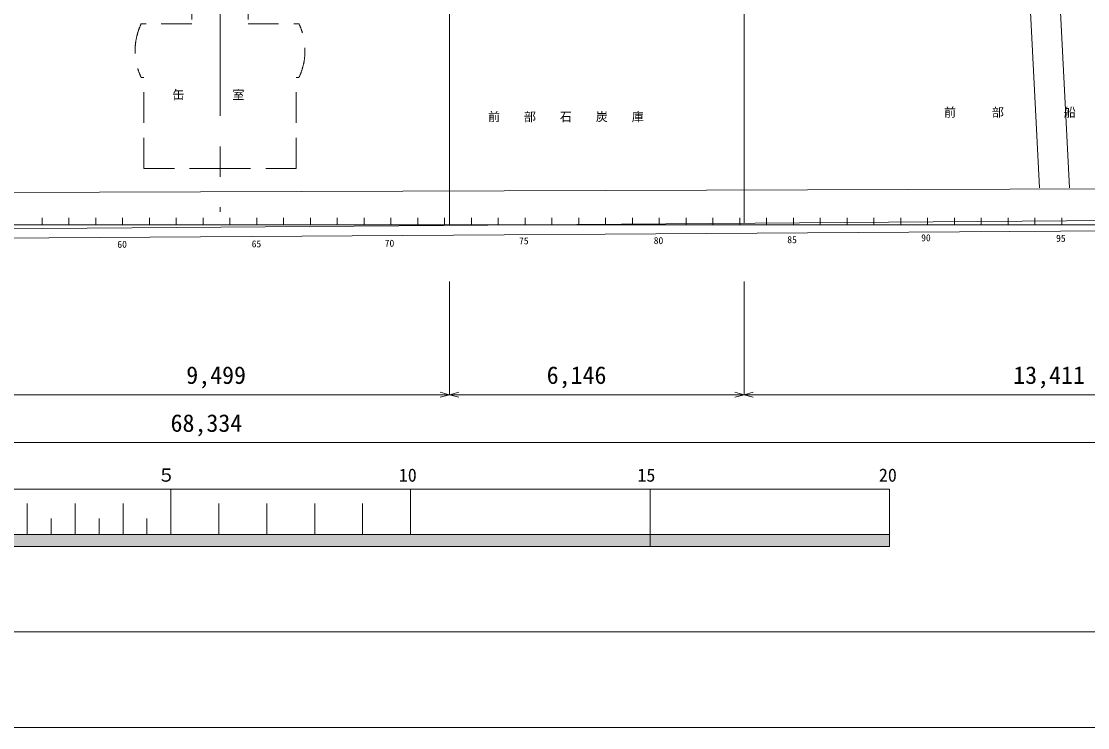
# Model space of a CAD drawing. Units: millimetres, scale not verified. Extents: x -51052 to 51048, y -29700 to 29700.
# Drawn here: x -7951 to 14306, y -29700 to -14966 of the extents above; entities that cross this region are included whole.
import ezdxf
from ezdxf.enums import TextEntityAlignment as Align

# ---------------------------------------------------------------- set-up
doc = ezdxf.new("R2010")
doc.units = ezdxf.units.MM
doc.header["$LTSCALE"] = 100
doc.linetypes.add('USER1', pattern=[50.8, 31.75, -6.35, 6.35, -6.35])
doc.linetypes.add('USER2', pattern=[9.525, 6.35, -3.175])
for name, color, linetype, lineweight in [('0-2_sunpou', 7, 'Continuous', 18), ('0-3_keijou', 7, 'Continuous', 18), ('0-4_frame', 7, 'Continuous', 18), ('0-6_center', 7, 'USER1', 18)]:
    doc.layers.add(name, color=color, linetype=linetype, lineweight=lineweight)
doc.layers.add('0-5_text', color=7, linetype='Continuous')
doc.styles.add('ＭＳ ゴシック', font='')
doc.styles.get('ＭＳ ゴシック').set_extended_font_data('MS Gothic')

msp = doc.modelspace()

# ---------------------------------------------------------------- linework, layer by layer
at = {"layer": '0-2_sunpou'}
for p, q in [((-7516.4, -19067.2), (-7516.4, -19212.2)), ((-6956.4, -19067.2), (-6956.4, -19212.2)), ((-6396.4, -19067.2), (-6396.4, -19212.2)), ((-5836.4, -19067.2), (-5836.4, -19212.2)), ((-5276.4, -19067.2), (-5276.4, -19212.2)), ((-4716.4, -19067.2), (-4716.4, -19212.2)), ((-4156.4, -19067.2), (-4156.4, -19212.2)), ((-3596.4, -19067.2), (-3596.4, -19212.2)), ((-3036.4, -19067.2), (-3036.4, -19212.2)), ((-2476.4, -19067.2), (-2476.4, -19212.2)), ((-1916.4, -19067.2), (-1916.4, -19212.2)), ((-1356.4, -19067.2), (-1356.4, -19212.2)), ((-796.4, -19067.2), (-796.4, -19212.2)), ((-236.4, -19067.2), (-236.4, -19212.2)), ((323.6, -19067.2), (323.6, -19212.2)), ((883.6, -19067.2), (883.6, -19212.2)), ((1443.6, -19067.2), (1443.6, -19212.2)), ((2003.6, -19067.2), (2003.6, -19212.2)), ((2563.6, -19067.2), (2563.6, -19212.2)), ((3123.6, -19067.2), (3123.6, -19212.2)), ((3683.6, -19067.2), (3683.6, -19212.2)), ((4243.6, -19067.2), (4243.6, -19212.2)), ((4803.6, -19067.2), (4803.6, -19212.2)), ((5363.6, -19067.2), (5363.6, -19212.2)), ((5923.6, -19067.2), (5923.6, -19212.2)), ((6483.6, -19067.2), (6483.6, -19212.2)), ((7043.6, -19067.2), (7043.6, -19212.2)), ((7603.6, -19067.2), (7603.6, -19212.2)), ((8163.6, -19067.2), (8163.6, -19212.2)), ((8723.6, -19067.2), (8723.6, -19212.2)), ((9283.6, -19067.2), (9283.6, -19212.2)), ((9843.6, -19067.2), (9843.6, -19212.2)), ((10403.6, -19067.2), (10403.6, -19212.2)), ((10963.6, -19067.2), (10963.6, -19212.2)), ((11523.6, -19067.2), (11523.6, -19212.2)), ((12083.6, -19067.2), (12083.6, -19212.2)), ((12643.6, -19067.2), (12643.6, -19212.2)), ((13203.6, -19067.2), (13203.6, -19212.2)), ((13763.6, -19067.2), (13763.6, -19212.2)), ((-43085.1, -19212.2), (29319.7, -19212.2)), ((987, -20395.9), (987, -22754.2)), ((7133, -20395.9), (7133, -22754.2)), ((28605.7, -22754.2), (-39728.3, -22754.2)), ((987, -22754.2), (793.8, -22702.5)), ((987, -22754.2), (793.8, -22806)), ((987, -22754.2), (1180.1, -22702.5)), ((987, -22754.2), (1180.1, -22806)), ((7133, -22754.2), (6939.8, -22702.5)), ((7133, -22754.2), (6939.8, -22806)), ((7133, -22754.2), (7326.1, -22702.5)), ((7133, -22754.2), (7326.1, -22806)), ((33017.7, -23754.2), (-42026.3, -23754.2)), ((-4828.4, -25673.8), (-4828.4, -24723.8)), ((171.6, -25673.8), (171.6, -24723.8)), ((5171.6, -25923.8), (5171.6, -24723.8)), ((-7828.4, -25673.8), (-7828.4, -25023.8)), ((-6828.4, -25673.8), (-6828.4, -25023.8)), ((-5828.4, -25673.8), (-5828.4, -25023.8)), ((-3828.4, -25673.8), (-3828.4, -25023.8)), ((-2828.4, -25673.8), (-2828.4, -25023.8)), ((-1828.4, -25673.8), (-1828.4, -25023.8)), ((-828.4, -25673.8), (-828.4, -25023.8)), ((-7328.4, -25673.8), (-7328.4, -25333.8)), ((-6328.4, -25673.8), (-6328.4, -25333.8)), ((-5328.4, -25673.8), (-5328.4, -25333.8)), ((-9828.4, -25673.8), (10171.6, -25673.8)), ((-9828.4, -25673.8), (10171.6, -25673.8)), ((-9828.4, -25673.8), (10171.6, -25673.8)), ((10171.6, -25923.8), (-9828.4, -25923.8)), ((10171.6, -25923.8), (-9828.4, -25923.8))]:
    msp.add_line(p, q, dxfattribs=at)
msp.add_lwpolyline([(-9828.4, -24723.8), (10171.6, -24723.8), (10171.6, -25923.8), (-9828.4, -25923.8)], close=True, dxfattribs=at)
msp.add_solid([(-9828.4, -25673.8), (10171.6, -25673.8), (-9828.4, -25923.8), (10171.6, -25923.8)], dxfattribs=at)
at = {"layer": '0-3_keijou', "linetype": 'USER2'}
for p, q in [((-3218.8, -9529), (-3218.8, -15019.1)), ((-4395, -15019.1), (-5451, -15019.1)), ((-3218.8, -15019.1), (-2155.5, -15019.1)), ((-5391.3, -16134.1), (-5451, -16134.1)), ((-2215.3, -16134.1), (-2155.5, -16134.1))]:
    msp.add_line(p, q, dxfattribs=at)
at = {"layer": '0-3_keijou'}
for p, q in [((987, -19223), (987, -14643.9)), ((7133, -19177.1), (7133, -14540.8)), ((13104.5, -14632.4), (13298.9, -18439.5)), ((13927.6, -18437), (13730.7, -14632.4)), ((23143.8, -18430), (-31892.1, -18616.8)), ((-14208.1, -19336.2), (16217.2, -19109.4)), ((-14160.2, -19528.6), (16354.3, -19323.8))]:
    msp.add_line(p, q, dxfattribs=at)
at = {"layer": '0-3_keijou', "linetype": 'USER2'}
for points in [[(-4952.4, -4162.8), (-4395, -9529), (-4395, -15019.1)], [(-3803.3, -18033.4), (-5391.3, -18034.1), (-5391.3, -16134.1)], [(-3803.3, -18033.4), (-2215.3, -18034.1), (-2215.3, -16134.1)]]:
    msp.add_lwpolyline(points, dxfattribs=at)
for centre, start, end in [((-4270.2, -15576.6), 154.72643, 205.27357), ((-3336.4, -15576.6), 334.72643, 25.27357)]:
    msp.add_arc(centre, 1305.9, start, end, dxfattribs=at)
at = {"layer": '0-4_frame'}
for points in [[(-51051.5, -29700.1), (51048.5, -29700.1), (51048.5, 29699.9), (-51051.5, 29699.9)], [(-49051.5, -27700.1), (49048.5, -27700.1), (49048.5, 27699.9), (-49051.5, 27699.9)]]:
    msp.add_lwpolyline(points, close=True, dxfattribs=at)
at = {"layer": '0-6_center'}
msp.add_line((-3803.3, -13765), (-3803.3, -18939.4), dxfattribs=at)

# ---------------------------------------------------------------- texts
at = {"layer": '0-2_sunpou', "style": 'ＭＳ ゴシック'}
for s, height, p in [('60', 146.6, (-5947.1, -19734.5)), ('65', 146.6, (-3143.2, -19725.3)), ('70', 146.6, (-365.8, -19711.8)), ('75', 146.6, (2437.7, -19661.4)), ('80', 146.6, (5248.2, -19656.4)), ('85', 146.6, (8036, -19638.3)), ('90', 146.6, (10830.1, -19598.5)), ('95', 146.6, (13645.7, -19608.6)), ('9,499', 366.6, (-4508.6, -22638.7)), ('6,146', 366.6, (3014.1, -22638.7)), ('13,411', 366.6, (12751.9, -22638.7)), ('68,334', 366.6, (-4836.2, -23638.7)), ('５', 274.9, (-5111.7, -24651.5)), ('10', 274.9, (-71.7, -24651.5)), ('15', 274.9, (4908.3, -24651.5)), ('20', 274.9, (9948.3, -24651.5))]:
    msp.add_text(s, height=height, dxfattribs=at).set_placement(p, align=Align.BOTTOM_LEFT)
at = {"layer": '0-5_text', "style": 'ＭＳ ゴシック'}
for s, p in [('缶\u3000\u3000\u3000\u3000室', (-4796.8, -16644.8)), ('前\u3000\u3000部\u3000\u3000石\u3000\u3000炭\u3000\u3000庫', (1790, -17104.3)), ('前\u3000\u3000\u3000部\u3000\u3000\u3000\u3000\u3000船\u3000\u3000\u3000倉', (11306.4, -17012.6))]:
    msp.add_text(s, height=183.3, dxfattribs=at).set_placement(p, align=Align.BOTTOM_LEFT)

doc.saveas('drawing.dxf')
